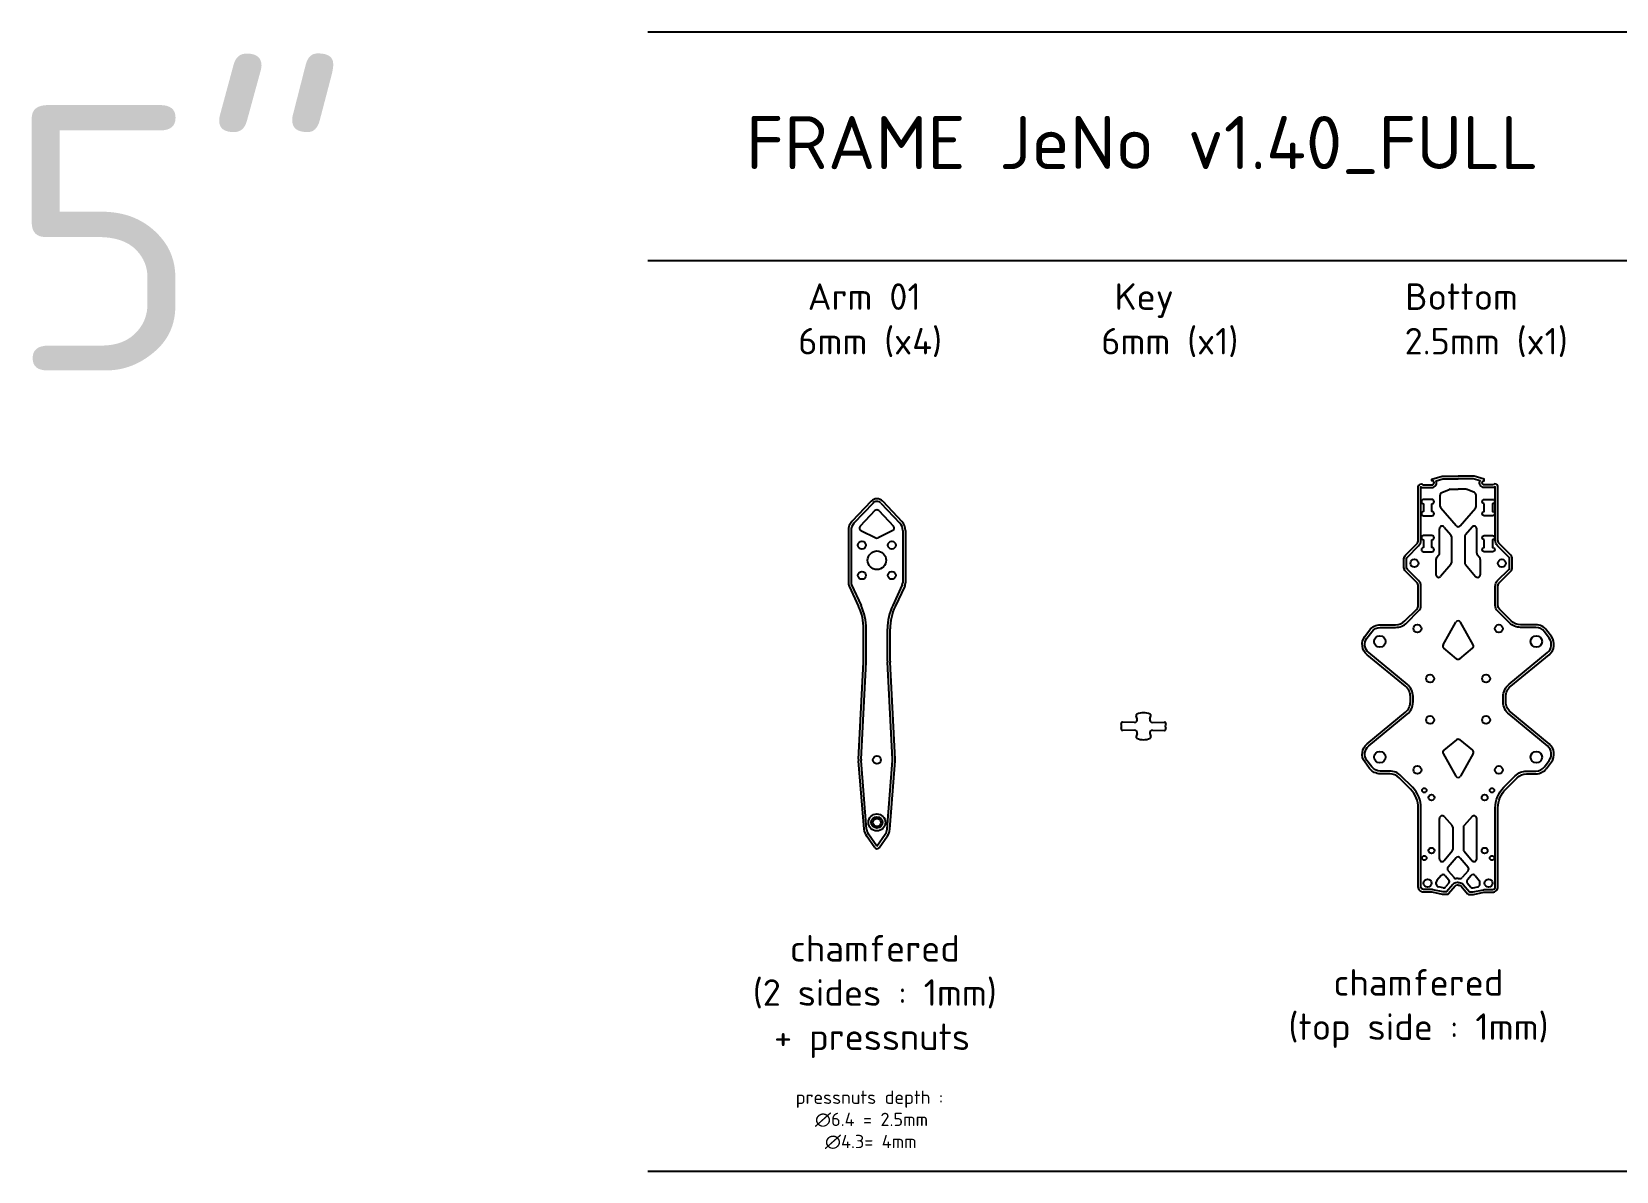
# Model space of a CAD drawing. Header units: millimetres. Extents: x -232 to 1228, y 0 to 429.
# Drawn here: x -232 to 365, y 0 to 429 of the extents above; entities that cross this region are included whole.
import ezdxf

# ---------------------------------------------------------------- set-up
doc = ezdxf.new("R2010")
doc.units = ezdxf.units.MM
doc.linetypes.add('JIS_09_08', pattern=[10.75, 8, -0.55, 0.55, -0.55, 0.55, -0.55])
for name, color, linetype in [('Calque1', 150, 'Continuous'), ('Calque1_chamfered', 40, 'Continuous'), ('Calque1_pocket', 10, 'Continuous')]:
    doc.layers.add(name, color=color, linetype=linetype)
doc.styles.get("Standard").update_dxf_attribs({"font": 'arial.ttf'})

msp = doc.modelspace()

# ---------------------------------------------------------------- linework, layer by layer
at = {"layer": 'Calque1'}
for p, q in [((0, 429.49), (1228.15, 429.49)), ((0, 343.2), (1228.15, 343.2)), ((299.19, 255.77), (301.95, 256.94)), ((302.34, 257.02), (305.33, 257.02)), ((308.32, 257.02), (305.33, 257.02)), ((311.47, 255.77), (308.71, 256.94)), ((84.11, 252.54), (76.9, 244.91)), ((88.47, 252.54), (95.68, 244.91)), ((298.57, 250.56), (298.57, 254.85)), ((312.09, 250.56), (312.09, 254.85)), ((85.56, 248.99), (79.99, 243.08)), ((87.02, 248.99), (92.59, 243.08)), ((304.57, 243.21), (298.82, 249.91)), ((306.09, 243.21), (311.85, 249.91)), ((75.54, 241.48), (75.54, 221.82)), ((80.27, 241.5), (85.84, 238.7)), ((92.31, 241.5), (86.74, 238.7)), ((97.04, 241.48), (97.04, 221.82)), ((298.33, 232.93), (298.33, 242.16)), ((300.09, 242.81), (302.59, 239.9)), ((302.83, 239.25), (302.83, 229.31)), ((307.83, 239.25), (307.83, 229.31)), ((310.57, 242.81), (308.07, 239.9)), ((312.33, 232.93), (312.33, 242.16)), ((296.99, 230.63), (296.99, 224.84)), ((297.23, 231.28), (298.09, 232.27)), ((302.59, 228.65), (298.75, 224.18)), ((308.07, 228.65), (311.91, 224.18)), ((313.43, 231.28), (312.57, 232.27)), ((313.67, 230.63), (313.67, 224.84)), ((75.82, 220.55), (79.41, 212.85)), ((96.76, 220.55), (93.17, 212.85)), ((81.29, 192.2), (81.29, 204.39)), ((91.29, 192.2), (91.29, 204.39)), ((299.7, 198.38), (304.46, 206.92)), ((310.96, 198.38), (306.2, 206.92)), ((304.69, 193.19), (299.94, 197.12)), ((305.97, 193.19), (310.72, 197.12)), ((79.38, 155.37), (81.28, 191.94)), ((93.2, 155.37), (91.3, 191.94)), ((183.4, 169.19), (178.83, 169.3)), ((184.37, 170.5), (183.99, 171.63)), ((189.13, 170.5), (189.5, 171.63)), ((190.1, 169.19), (194.66, 169.3)), ((183.4, 166.27), (178.83, 166.16)), ((184.37, 164.95), (183.99, 163.83)), ((189.13, 164.95), (189.5, 163.83)), ((190.1, 166.27), (194.66, 166.16)), ((304.69, 162.6), (299.94, 158.68)), ((305.97, 162.6), (310.72, 158.68)), ((299.7, 157.42), (304.46, 148.87)), ((310.96, 157.42), (306.2, 148.87)), ((81.43, 128.91), (79.39, 154.72)), ((91.15, 128.91), (93.19, 154.72)), ((298.33, 117.72), (298.33, 132.99)), ((300.07, 133.66), (303.07, 130.36)), ((310.59, 133.66), (307.59, 130.36)), ((312.33, 117.72), (312.33, 132.99)), ((85.47, 121.95), (82.32, 126.43)), ((87.11, 121.95), (90.26, 126.43)), ((303.33, 129.69), (303.33, 121.24)), ((307.33, 129.69), (307.33, 121.24)), ((303.09, 120.59), (300.09, 117.07)), ((307.57, 120.59), (310.57, 117.07)), ((304.57, 118.11), (301.57, 114.6)), ((306.09, 118.11), (309.09, 114.6)), ((297.12, 108.2), (297.12, 109.01)), ((298.94, 111.51), (297.36, 109.65)), ((300.47, 111.51), (301.84, 109.89)), ((301.84, 108.6), (300.62, 107.17)), ((301.57, 113.3), (303.79, 110.68)), ((305.33, 110.32), (304.55, 110.32)), ((305.33, 110.32), (306.11, 110.32)), ((309.09, 113.3), (306.87, 110.68)), ((310.19, 111.51), (308.82, 109.89)), ((308.82, 108.6), (310.04, 107.17)), ((311.72, 111.51), (313.3, 109.65)), ((313.54, 108.2), (313.54, 109.01)), ((299.65, 106.85), (297.91, 107.22)), ((311.01, 106.85), (312.75, 107.22)), ((0, 0), (1228.15, 0))]:
    msp.add_line(p, q, dxfattribs=at)
for points in [[(305.33, 107.82), (304.92, 107.82, 0.219685), (304.16, 107.47), (301.74, 104.63, -0.219685), (300.98, 104.28), (299.92, 104.28, -0.053022), (299.5, 104.32), (295.61, 105.16, 0.053022), (295.19, 105.2), (292.33, 105.2, -0.414214), (290.33, 107.2), (290.33, 136.96, 0.198912), (287.4, 144.03), (283.08, 148.35, 0.198912), (279.55, 149.82), (275.99, 149.82, -0.237956), (271.97, 151.84), (270.18, 154.27, -0.39909), (271.03, 161.1), (285.5, 173.01, 0.224285), (287.33, 176.87), (287.33, 177.9), (287.33, 178.93, 0.224285), (285.5, 182.79), (271.03, 194.69, -0.39909), (270.18, 201.53), (271.97, 203.95, -0.237956), (275.99, 205.98), (281.76, 205.98, 0.198912), (285.3, 207.44), (289.74, 211.89, 0.198912), (290.33, 213.3), (290.33, 220.49, 0.198912), (289.74, 221.91), (285.51, 226.15, -0.198912), (284.92, 227.56), (284.92, 229.17), (284.92, 230.77, -0.198912), (285.51, 232.18), (289.74, 236.42, 0.198912), (290.33, 237.84), (290.33, 257.97, -0.322824), (291.01, 258.91), (291.61, 259.11, 0.284915), (292.33, 258.67), (295.45, 258.67, 1), (295.45, 260.27), (295.45, 260.85), (299.33, 261.95, -0.069107), (299.88, 262.03), (305.33, 262.03)], [(305.33, 107.82), (305.74, 107.82, -0.219685), (306.5, 107.47), (308.92, 104.63, 0.219685), (309.68, 104.28), (310.74, 104.28, 0.053022), (311.16, 104.32), (315.05, 105.16, -0.053022), (315.47, 105.2), (318.33, 105.2, 0.414214), (320.33, 107.2), (320.33, 136.96, -0.198912), (323.26, 144.03), (327.58, 148.35, -0.198912), (331.11, 149.82), (334.67, 149.82, 0.237956), (338.69, 151.84), (340.48, 154.27, 0.39909), (339.63, 161.1), (325.16, 173.01, -0.224285), (323.33, 176.87), (323.33, 177.9), (323.33, 178.93, -0.224285), (325.16, 182.79), (339.63, 194.69, 0.39909), (340.48, 201.53), (338.69, 203.95, 0.237956), (334.67, 205.98), (328.9, 205.98, -0.198912), (325.36, 207.44), (320.92, 211.89, -0.198912), (320.33, 213.3), (320.33, 220.49, -0.198912), (320.92, 221.91), (325.15, 226.15, 0.198912), (325.74, 227.56), (325.74, 229.17), (325.74, 230.77, 0.198912), (325.15, 232.18), (320.92, 236.42, -0.198912), (320.33, 237.84), (320.33, 257.97, 0.322824), (319.65, 258.91), (319.05, 259.11, -0.284915), (318.33, 258.67), (315.21, 258.67, -1), (315.21, 260.27), (315.21, 260.85), (311.33, 261.95, 0.069107), (310.78, 262.03), (305.33, 262.03)]]:
    msp.add_lwpolyline(points, format="xyb", dxfattribs=at)
for points in [[(295.45, 251.59, 1), (295.45, 253.19), (292.33, 253.19, 1), (292.33, 251.59), (292.33, 248.69, 1), (292.33, 247.09), (295.45, 247.09, 1), (295.45, 248.69)], [(315.21, 251.59, -1), (315.21, 253.19), (318.33, 253.19, -1), (318.33, 251.59), (318.33, 248.69, -1), (318.33, 247.09), (315.21, 247.09, -1), (315.21, 248.69)], [(295.45, 238, 1), (295.45, 239.6), (292.33, 239.6, 1), (292.33, 238), (292.33, 235.1, 1), (292.33, 233.5), (295.45, 233.5, 1), (295.45, 235.1)], [(315.21, 238, -1), (315.21, 239.6), (318.33, 239.6, -1), (318.33, 238), (318.33, 235.1, -1), (318.33, 233.5), (315.21, 233.5, -1), (315.21, 235.1)]]:
    msp.add_lwpolyline(points, format="xyb", close=True, dxfattribs=at)
for centre, radius in [((80.66, 235.97), 1.5), ((86.29, 230.28), 3.5), ((91.92, 235.97), 1.5), ((288.85, 229.17), 1.5), ((321.81, 229.17), 1.5), ((80.66, 224.6), 1.5), ((91.92, 224.6), 1.5), ((289.99, 204.52), 1.5), ((320.67, 204.52), 1.5), ((275.84, 199.68), 2.15), ((334.82, 199.68), 2.15), ((294.79, 185.68), 1.5), ((315.87, 185.68), 1.5), ((294.79, 170.11), 1.5), ((315.87, 170.11), 1.5), ((86.29, 155.04), 1.5), ((275.84, 156.11), 2.15), ((334.82, 156.11), 2.15), ((289.99, 151.28), 1.5), ((320.67, 151.28), 1.5), ((292.58, 143.6), 0.85), ((318.08, 143.6), 0.85), ((295.33, 140.85), 1.1), ((315.33, 140.85), 1.1), ((86.29, 131.49), 1.5), ((295.33, 120.85), 1.1), ((315.33, 120.85), 1.1), ((292.58, 118.1), 0.85), ((318.08, 118.1), 0.85), ((293.83, 108.61), 1.5), ((316.83, 108.61), 1.5)]:
    msp.add_circle(centre, radius, dxfattribs=at)
for centre, radius, start, end in [((302.34, 256.02), 1, 90, 112.86101), ((308.32, 256.02), 1, 67.13899, 90), ((86.29, 250.49), 3, 43.35041, 136.64959), ((299.57, 254.85), 1, 112.86101, 180), ((311.09, 254.85), 1, 0, 67.13899), ((80.54, 241.48), 5, 136.64959, 180), ((86.29, 248.3), 1, 43.35041, 136.64959), ((92.04, 241.48), 5, 0, 43.35041), ((299.57, 250.56), 1, 180, 220.65244), ((311.09, 250.56), 1, 319.34756, 0), ((80.72, 242.4), 1, 136.64959, 243.26471), ((91.86, 242.4), 1, 296.73529, 43.35041), ((299.33, 242.16), 1, 40.65244, 180), ((301.83, 239.25), 1, 0, 40.65244), ((305.33, 243.86), 1, 220.65244, 319.34756), ((308.83, 239.25), 1, 139.34756, 180), ((311.33, 242.16), 1, 0, 139.34756), ((86.29, 239.59), 1, 243.26471, 296.73529), ((297.33, 232.93), 1, 319.34756, 0), ((313.33, 232.93), 1, 180, 220.65244), ((297.99, 230.63), 1, 139.34756, 180), ((301.83, 229.31), 1, 319.34756, 0), ((308.83, 229.31), 1, 180, 220.65244), ((312.67, 230.63), 1, 0, 40.65244), ((78.54, 221.82), 3, 180, 205.01727), ((94.04, 221.82), 3, 334.98273, 0), ((297.99, 224.84), 1, 180, 319.34756), ((312.67, 224.84), 1, 220.65244, 0), ((61.29, 204.39), 20, 0, 25.01727), ((111.29, 204.39), 20, 154.98273, 180), ((305.33, 206.44), 1, 29.09751, 150.90249), ((300.57, 197.89), 1, 150.90249, 230.45791), ((310.09, 197.89), 1, 309.54209, 29.09751), ((76.29, 192.2), 5, 357.02584, 0), ((96.29, 192.2), 5, 180, 182.97416), ((305.33, 193.96), 1, 230.45791, 309.54209), ((178.82, 168.8), 0.5, 88.63217, 201.91871), ((176.17, 167.73), 2.36, 338.08129, 21.91871), ((183.42, 170.19), 1, 268.63217, 18.44726), ((184.47, 171.78), 0.5, 115.68354, 198.44726), ((186.75, 167.04), 5.76, 64.31646, 115.68354), ((190.08, 170.19), 1, 161.55274, 271.36783), ((189.03, 171.78), 0.5, 341.55274, 64.31646), ((194.67, 168.8), 0.5, 338.08129, 91.36783), ((197.33, 167.73), 2.36, 158.08129, 201.91871), ((178.82, 166.66), 0.5, 158.08129, 271.36783), ((183.42, 165.27), 1, 341.55274, 91.36783), ((184.47, 163.67), 0.5, 161.55274, 244.31646), ((186.75, 168.41), 5.76, 244.31646, 295.68354), ((190.08, 165.27), 1, 88.63217, 198.44726), ((189.03, 163.67), 0.5, 295.68354, 18.44726), ((194.67, 166.66), 0.5, 268.63217, 21.91871), ((305.33, 161.83), 1, 50.45791, 129.54209), ((84.38, 155.11), 5, 177.02584, 184.51372), ((88.2, 155.11), 5, 355.48628, 2.97416), ((300.57, 157.91), 1, 129.54209, 209.09751), ((310.09, 157.91), 1, 330.90249, 50.45791), ((305.33, 149.36), 1, 209.09751, 330.90249), ((299.33, 132.99), 1, 42.27099, 180), ((311.33, 132.99), 1, 0, 137.72901), ((86.41, 129.3), 5, 184.51372, 215.09245), ((86.17, 129.3), 5, 324.90755, 355.48628), ((302.33, 129.69), 1, 360, 42.27099), ((308.33, 129.69), 1, 137.72901, 180), ((86.29, 122.52), 1, 215.09245, 324.90755), ((302.33, 121.24), 1, 319.56075, 0), ((308.33, 121.24), 1, 180, 220.43925), ((299.33, 117.72), 1, 180, 319.56075), ((302.33, 113.95), 1, 139.56075, 220.23349), ((305.33, 117.46), 1, 90, 139.56075), ((305.33, 117.46), 1, 40.43925, 90), ((308.33, 113.95), 1, 319.76651, 40.43925), ((311.33, 117.72), 1, 220.43925, 0), ((298.12, 109.01), 1, 139.56075, 180), ((298.12, 108.2), 1, 180, 257.85953), ((299.71, 110.86), 1, 40.23349, 139.56075), ((301.07, 109.24), 1, 319.56075, 40.23349), ((304.55, 111.32), 1, 220.23349, 270), ((306.11, 111.32), 1, 270, 319.76651), ((309.59, 109.24), 1, 139.76651, 220.43925), ((310.96, 110.86), 1, 40.43925, 139.76651), ((312.54, 108.2), 1, 282.14047, 360), ((312.54, 109.01), 1, 360, 40.43925), ((299.86, 107.82), 1, 257.85953, 319.56075), ((310.8, 107.82), 1, 220.43925, 282.14047)]:
    msp.add_arc(centre, radius, start, end, dxfattribs=at)
at = {"layer": 'Calque1_chamfered'}
for p, q in [((84.83, 251.86), (77.63, 244.23)), ((87.74, 251.86), (94.95, 244.23)), ((76.54, 241.48), (76.54, 221.82)), ((96.04, 241.48), (96.04, 221.82)), ((76.73, 220.97), (80.32, 213.27)), ((95.85, 220.97), (92.26, 213.27)), ((82.29, 192.2), (82.29, 204.39)), ((90.29, 192.2), (90.29, 204.39)), ((80.38, 155.32), (82.28, 191.89)), ((92.2, 155.32), (90.3, 191.89)), ((82.43, 128.99), (80.39, 154.8)), ((90.15, 128.99), (92.19, 154.8)), ((86.29, 122.52), (83.14, 127)), ((86.29, 122.52), (89.44, 127))]:
    msp.add_line(p, q, dxfattribs=at)
for points in [[(305.33, 108.82), (304.92, 108.82, 0.219685), (303.4, 108.12), (300.98, 105.28), (299.92, 105.28, -0.053022), (299.71, 105.3), (295.82, 106.13, 0.053022), (295.19, 106.2), (292.33, 106.2, -0.414214), (291.33, 107.2), (291.33, 136.96, 0.198912), (288.11, 144.74), (283.79, 149.06, 0.198912), (279.55, 150.82), (275.99, 150.82, -0.237956), (272.78, 152.44), (270.99, 154.86, -0.39909), (271.66, 160.33), (286.14, 172.23, 0.224285), (288.33, 176.87), (288.33, 177.9), (288.33, 178.93, 0.224285), (286.14, 183.56), (271.66, 195.47, -0.39909), (270.99, 200.93), (272.78, 203.36, -0.237956), (275.99, 204.98), (281.76, 204.98, 0.198912), (286.01, 206.74), (290.45, 211.18, 0.198912), (291.33, 213.3), (291.33, 220.49, 0.198912), (290.45, 222.62), (286.21, 226.85, -0.198912), (285.92, 227.56), (285.92, 229.17), (285.92, 230.77, -0.198912), (286.21, 231.48), (290.45, 235.72, 0.198912), (291.33, 237.84), (291.33, 257.97), (291.34, 257.97, 0.147062), (292.33, 257.67), (295.45, 257.67, 0.556521), (297.06, 260.27), (299.6, 260.99, -0.069107), (299.88, 261.03), (305.33, 261.03)], [(305.33, 108.82), (305.74, 108.82, -0.219685), (307.26, 108.12), (309.68, 105.28), (310.74, 105.28, 0.053022), (310.95, 105.3), (314.84, 106.13, -0.053022), (315.47, 106.2), (318.33, 106.2, 0.414214), (319.33, 107.2), (319.33, 136.96, -0.198912), (322.55, 144.74), (326.87, 149.06, -0.198912), (331.11, 150.82), (334.67, 150.82, 0.237956), (337.88, 152.44), (339.68, 154.86, 0.39909), (339, 160.33), (324.52, 172.23, -0.224285), (322.33, 176.87), (322.33, 177.9), (322.33, 178.93, -0.224285), (324.52, 183.56), (339, 195.47, 0.39909), (339.68, 200.93), (337.88, 203.36, 0.237956), (334.67, 204.98), (328.9, 204.98, -0.198912), (324.65, 206.74), (320.21, 211.18, -0.198912), (319.33, 213.3), (319.33, 220.49, -0.198912), (320.21, 222.62), (324.45, 226.85, 0.198912), (324.74, 227.56), (324.74, 229.17), (324.74, 230.77, 0.198912), (324.45, 231.48), (320.21, 235.72, -0.198912), (319.33, 237.84), (319.33, 257.97), (319.32, 257.97, -0.147062), (318.33, 257.67), (315.21, 257.67, -0.556521), (313.6, 260.27), (311.06, 260.99, 0.069107), (310.78, 261.03), (305.33, 261.03)]]:
    msp.add_lwpolyline(points, format="xyb", dxfattribs=at)
for centre, radius, start, end in [((86.29, 250.49), 2, 43.35041, 136.64959), ((80.54, 241.48), 4, 136.64959, 180), ((92.04, 241.48), 4, 0, 43.35041), ((78.54, 221.82), 2, 180, 205.01727), ((94.04, 221.82), 2, 334.98273, 0), ((61.29, 204.39), 21, 0, 25.01727), ((111.29, 204.39), 21, 154.98273, 180), ((76.29, 192.2), 6, 357.02584, 0), ((96.29, 192.2), 6, 180, 182.97416), ((84.38, 155.11), 4, 177.02584, 184.51372), ((88.2, 155.11), 4, 355.48628, 2.97416), ((86.41, 129.3), 4, 184.51372, 215.09245), ((86.17, 129.3), 4, 324.90755, 355.48628)]:
    msp.add_arc(centre, radius, start, end, dxfattribs=at)
at = {"layer": 'Calque1_pocket'}
for radius in [3.2, 2.15]:
    msp.add_circle((86.29, 131.49), radius, dxfattribs=at)

# ---------------------------------------------------------------- texts
at = {"linetype": 'JIS_09_08', "attachment_point": 1}
for s, width, insert, char_height in [('{\\fISOCPEUR|b0|i0|c0|p34;5"}', 327.7561, (-241.54, 401.84), 100), ('{\\fISOCPEUR|b0|i0|c0|p34;FRAME JeNo v1.40_FULL}', 689.5068, (36.94, 397.7), 20), ('{\\fISOCPEUR|b0|i0|c0|p34;Arm 01}', 327.7561, (60.22, 334.65), 10), ('{\\fISOCPEUR|b0|i0|c0|p34;Key}', 327.7561, (175.87, 334.65), 10), ('{\\fISOCPEUR|b0|i0|c0|p34;Bottom}', 327.7561, (285.34, 334.65), 10), ('{\\fISOCPEUR|b0|i0|c0|p34;6mm (x4)}', 327.7561, (56.63, 317.85), 10), ('{\\fISOCPEUR|b0|i0|c0|p34;6mm (x1)}', 327.7561, (170.81, 317.85), 10), ('{\\fISOCPEUR|b0|i0|c0|p34;2.5mm (x1)}', 327.7561, (285.16, 317.85), 10), ('\\pi133.87807;{\\fISOCPEUR|b0|i0|c0|p34;chamfered\\P\\pi119.87807;(2 sides : 1mm)\\P\\pi127.87807;+ pressnuts}', 327.7561, (-80.35, 89.04), 10), ('\\pi133.87807;{\\fISOCPEUR|b0|i0|c0|p34;chamfered \\P\\pi116.87807;(top side : 1mm)}', 327.7561, (124.5, 76.19), 10)]:
    msp.add_mtext_dynamic_manual_height_columns(s, width=width, gutter_width=12.5, heights=[0], dxfattribs=dict(at, insert=insert, char_height=char_height))
at = {"insert": (19.23, 30.4), "char_height": 5, "attachment_point": 1}
msp.add_mtext_dynamic_manual_height_columns('\\pi36.45843;{\\fISOCPEUR|b0|i0|c0|p34;pressnuts depth : \\P\\pi43.70843;∅6.4 = 2.5mm\\P\\pi47.45843;∅4.3= 4mm}', width=126.9169, gutter_width=12.5, heights=[0], dxfattribs=at)

doc.saveas('drawing.dxf')
